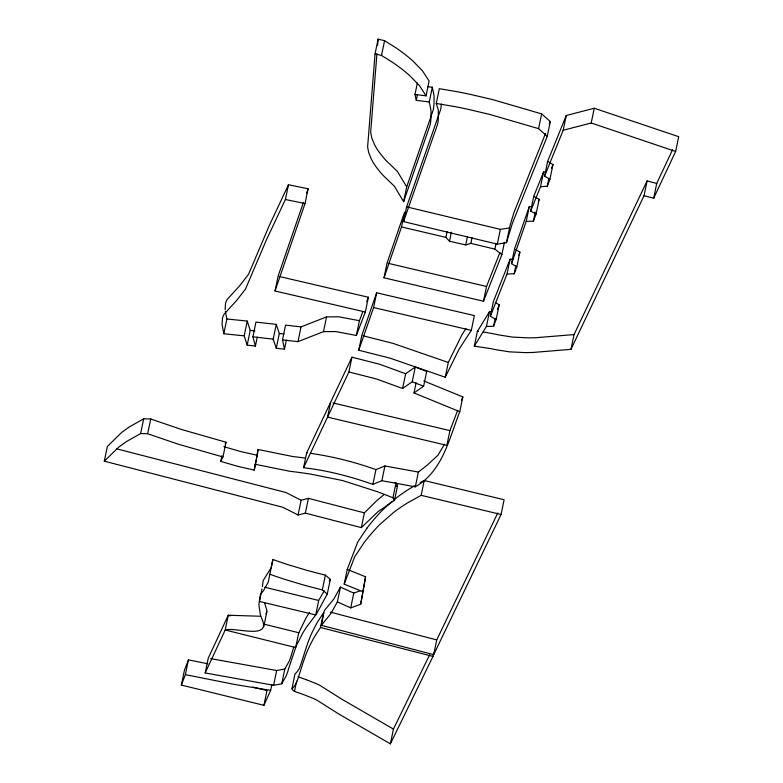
<?xml version="1.0" encoding="UTF-8"?>
<svg xmlns="http://www.w3.org/2000/svg" width="783" height="783" viewBox="0 0 783 783"><rect width="100%" height="100%" fill="white"/><g stroke="black" fill="none" stroke-linecap="round" stroke-linejoin="round"><path stroke-width="1.17" d="M417.339 83.115L414.99 94.459L426.069 95.829L429.084 80.982L422.497 70.842L412.69 60.79A174.55 76.519 11.7 0 0 395.63 47.606L384.57 40.706L378.111 39.15L375.047 53.91L367.609 146.959L368.676 152.568L371.289 159.008A151.393 66.369 11.7 0 0 376.437 167.356L381.213 173.288A112.83 49.456 11.7 0 0 385.5 177.692L394.407 186.266L403.636 201.632L430.161 124.781A336.406 147.468 11.7 0 0 430.953 118.595L431.002 110.413L429.26 101.976L432.314 87.216L427.587 86.629M376.946 53.655L370.662 132.21L371.729 137.808L374.343 144.248A151.393 66.369 11.7 0 0 379.491 152.607L384.267 158.538A112.83 49.456 11.7 0 0 388.564 162.933L397.461 171.516L406.7 186.883L403.636 201.632M377.621 45.189L378.111 39.15M221.932 455.726L220.757 461.393L237.543 466.286L254.25 470.084L258.038 449.481L292.676 456.509L300.143 457.419A230.006 100.831 11.7 0 1 305.38 458.124M257.45 454.16L258.038 449.481M324.328 590.813L318.779 600.199L315.725 614.958L259.369 601.422L260.485 594.454L263.519 590.597L268.226 582.258L272.846 559.493L279.678 561.891A275.929 120.954 11.7 0 0 287.86 564.631L306.819 570.308A289.602 126.954 11.7 0 0 315.441 572.618L325.376 575.114L330.318 579.312L327.265 594.072L316.479 613.941L306.417 627.252A681.337 298.675 11.7 0 0 302.796 633.036L296.238 645.916L288.721 668.261A260.181 114.054 11.7 0 1 286.01 676.199L281.753 683.794L273.61 685.282L205.195 672.94L225.201 629.992C235.458 626.801 271.339 640.23 262.002 619.147A200.702 87.98 11.7 0 1 260.25 614.087L258.85 604.398L261.953 588.933M263.802 626.684L267.003 610.936L265.055 604.388A200.702 87.98 11.7 0 1 264.654 603.341M360.425 590.695L353.779 593.113L340.439 587.123L337.385 601.873L350.725 607.872L360.699 604.241L365.583 576.807L347.241 569.398L357.743 542.022L367.09 527.977M365.583 576.807L360.699 604.241M506.454 242.661L512.474 223.028L547.248 136.32L550.302 121.571L541.64 113.897L493.075 99.735L471.562 94.645A323.917 141.997 11.7 0 0 458.505 91.954L439.322 88.685L436.268 103.444L438.294 109.806L438.333 118.83A336.142 147.361 11.7 0 1 437.619 124.174L403.548 221.609L497.322 244.13L506.454 242.661L510.164 224.966L513.902 212.682L545.536 133.374M272.846 559.493L271.29 567.509L263.186 580.585L262.422 586.673M394.818 482.543L396.012 483.033L397.558 485.558L394.505 500.317L377.905 511.749L361.335 527.625L305.35 513.11L298.059 515.008L282.869 507.276L104.305 461.187L107.359 446.427L121.864 432.275L129.518 426.804L143.69 418.807L150.679 418.974L181.48 429.485L226.013 442.219L222.959 456.978L220.757 461.393M104.305 461.187L118.81 447.034L126.464 441.553L140.627 433.557L143.69 418.807M222.959 456.978L178.426 444.245L147.625 433.733L150.776 419.022M257.294 336.974L255.415 346.057L247.183 345.156L244.198 335.838L223.821 333.744L226.874 318.984L225.318 311.389M244.198 335.838L247.262 321.079L226.874 318.984M247.183 345.156L250.237 330.397L247.262 321.079M255.415 346.057L252.899 336.847L255.953 322.097L276.262 324.387L279.316 333.509L276.262 348.269L284.493 349.169L286.372 340.086M271.828 684.694L270.654 690.371L263.91 705.317L181.372 685.066L184.426 670.317L188.429 659.873L207.847 663.788M181.372 685.066L185.375 674.633L188.429 659.873M223.821 333.744L222.078 324.465L222.45 318.329A75.912 33.278 11.7 0 1 224.183 314.11L236.544 300.613L245.5 289.054L266.161 240.459L285.404 199.489L288.467 184.729L308.091 188.801L305.037 203.551L275.029 290.982L365.338 312.016L368.392 297.256L279.277 276.497M275.029 290.982L278.082 276.223L303.354 202.601M276.262 348.269L273.198 339.147L276.262 324.387M205.195 672.94L208.249 658.18L228.254 615.242L260.142 616.241M254.25 470.084L256.364 459.866M256.834 457.595L257.304 455.324L240.606 451.537L223.811 446.643M284.493 349.169L282.506 339.871L285.56 325.121L301.024 326.893L326.56 316.89L338.696 316.792L359.407 320.697L362.823 311.761M282.506 339.871L297.971 341.652L301.024 326.893M297.971 341.652L323.496 331.649L326.56 316.89M426.069 95.829L419.443 85.592L409.636 75.54A174.55 76.519 11.7 0 0 392.577 62.366L381.517 55.456L384.57 40.706M303.589 467.735L306.642 452.975L351.959 357.185L379.53 364.232L405.653 373.736L415.293 367.012L426.696 371.475L423.642 386.225L414.001 392.949L459.787 411.682C449.099 438.832 442.728 471.16 415.323 486.82L381.85 480.713L372.874 484.364C350.471 476.485 327.225 470.377 303.589 467.735L348.905 371.945L351.959 357.185M298.059 515.008L301.122 500.259L308.404 498.35L364.389 512.865L376.829 500.582L384.101 494.572M263.91 705.317L266.964 690.557L252.811 687.092M305.35 513.11L308.404 498.35M330.592 402.384L327.539 417.133L446.868 445.351L449.922 430.601L457.673 410.39M273.61 685.282L276.663 670.522L284.806 669.034L289.064 661.449A260.181 114.054 11.7 0 0 291.765 653.502L293.811 646.993M281.753 683.794L284.806 669.034M323.496 331.649L335.643 331.552L356.343 335.447L359.407 320.697M358.751 350.216L361.805 335.467L376.662 292.793L474.361 315.598L471.307 330.357L458.975 349.335L445.253 377.22L390.012 358.154L358.751 350.216L373.608 307.553L376.662 292.793M291.853 689.011L294.907 674.261L296.444 672.548A135.939 59.596 11.7 0 0 299.537 668.095C304.176 655.312 307.2 641.727 313.591 629.493A551.77 241.878 11.7 0 1 318.055 621.164L323.555 612.746L320.492 627.496L315.001 635.923A551.77 241.878 11.7 0 0 310.538 644.252C304.147 656.477 301.122 670.072 296.483 682.845A135.939 59.596 11.7 0 1 293.38 687.308C289.319 690.136 296.698 692.221 298.891 692.896A210.118 92.11 11.7 0 1 303.236 694.462L313.445 698.495A36.478 15.993 11.7 0 1 317.516 700.54L338.579 713.871L390.384 743.85L432.989 656.438L433.694 653.032M429.26 101.976L416.262 100.361L417.437 94.684M294.486 691.36L296.6 681.151M384.013 277.789L387.066 263.029L404.557 212.173L401.503 226.933L384.013 277.789L483.483 301.24L501.844 254.681L504.438 242.192M327.265 594.072L322.322 589.873L325.376 575.114M403.548 221.609L406.602 206.859L440.672 109.424A336.142 147.361 11.7 0 0 441.387 104.07M420.168 482.622L424.2 480.556L504.115 499.74L501.061 514.5L433.674 654.666L321.324 625.333L324.377 610.574L333.91 598.887L340.439 587.123M362.529 591.566L344.187 584.147L347.241 569.398M361.335 527.625L364.389 512.865M372.874 484.364L375.938 469.614L384.903 465.963L418.376 472.061L427.019 465.317L437.942 455.256L444.49 444.206M350.725 607.872L353.779 593.113M381.85 480.713L384.903 465.963M348.905 371.945L376.476 378.992L402.589 388.485L405.653 373.736M402.589 388.485L412.23 381.771L415.293 367.012M501.844 254.681L494.895 249.131L470.877 243.366L465.728 244.932L449.491 241.242L445.928 237.376L447.103 231.699M414.001 392.949L416.116 382.73M394.505 500.317L392.949 497.792L396.012 483.033M449.491 241.242L451.37 232.169M415.323 486.82L418.376 472.061M465.728 244.932L467.382 236.985M470.877 243.366L472.051 237.689M445.253 377.22L448.307 362.47L462.039 334.576L465.924 328.586M344.187 584.147L354.689 556.782L364.036 542.736A726.634 318.534 11.7 0 1 379.608 524.698L393.467 512.532A430.895 188.889 11.7 0 1 406.935 503.273L421.146 495.316L424.2 480.556M390.384 743.85L393.438 729.09L429.652 654.794M459.787 411.682L462.841 396.922L423.76 380.93M483.483 301.24L486.537 286.48L499.975 252.41M672.568 149.739L656.722 183.457L647.091 180.932L644.037 195.691L570.973 349.335L533.203 352.438A108.064 47.371 11.7 0 1 524.512 352.585L509.302 351.831L496.148 349.747A223.899 98.149 11.7 0 0 490.706 348.631L474.332 346.135L477.385 331.385L489.473 311.703L491.861 311.634M494.895 249.131L496.07 243.464M497.322 244.13L500.376 229.37L509.508 227.912M474.332 346.135L486.419 326.462L489.473 311.703M486.419 326.462L493.564 326.237L496.138 319.542L490.354 316.215L493.407 301.465L510.105 259.232L513.677 259.124M493.564 326.237L495.218 318.289M496.138 319.542L499.192 304.793L495.336 302.571M490.354 316.215L507.051 273.991L510.105 259.232M547.248 136.32L538.587 128.647L541.64 113.897M507.051 273.991L514.196 273.766L516.839 266.876L511.514 263.665L514.578 248.906L529.279 206.634L531.657 206.555M433.674 654.666L436.728 639.917L497.802 512.885M514.196 273.766L515.84 265.829M511.514 263.665L526.225 221.383L529.279 206.634M516.839 266.876L519.902 252.126L515.459 249.444M526.225 221.383L533.37 221.168L536.091 214.072L530.688 211.058L533.742 196.308L543.568 171.996L545.829 171.82M533.37 221.168L535.249 212.085M530.688 211.058L540.515 186.755L543.568 171.996M536.091 214.072L539.144 199.322L533.742 196.308M540.515 186.755L547.278 186.227L549.92 179.327L544.596 176.116L547.65 161.357L566.256 115.502L594.258 108.25L678.695 136.692L675.641 151.442L653.668 198.216L644.037 195.691M547.278 186.227L548.922 178.279M549.92 179.327L552.974 164.577L547.65 161.357M544.596 176.116L563.192 130.262L566.256 115.502M563.192 130.262L591.204 123L594.258 108.25M570.973 349.335L574.027 334.586L647.091 180.932M653.668 198.216L656.722 183.457M306.515 193.401L308.091 188.801M406.7 186.883L433.214 110.031A336.406 147.468 11.7 0 0 434.007 103.836L434.056 95.653L432.314 87.216M298.45 633.535L305.85 618.286A681.337 298.675 11.7 0 1 309.471 612.492M266.856 611.924L265.907 613.823M366.679 301.719L368.392 297.256M356.343 335.447L365.338 312.016M461.549 400.289L462.841 396.922M538.371 201.348L539.144 199.322M497.479 309.256L499.192 304.793M551.467 168.511L552.974 164.577M518.767 255.072L519.902 252.126M549.323 123.988L550.302 121.571M288.467 184.729L269.215 225.7L248.554 274.295L239.608 285.864L227.236 299.351A75.912 33.278 11.7 0 0 225.504 303.579L225.132 309.706M225.132 443.99L226.013 442.219M329.271 581.329L330.318 579.312M337.385 601.873L330.857 613.637L321.324 625.333M318.544 600.444L264.771 587.23M392.107 501.296L382.662 509.939A726.634 318.534 11.7 0 0 367.09 527.977M393.869 499.867L396.531 497.773A430.895 188.889 11.7 0 1 409.989 488.514L414.765 485.646M396.364 486.292L397.558 485.558M574.027 334.586L536.257 337.679A108.064 47.371 11.7 0 1 527.566 337.825L512.366 337.072L499.202 334.987A223.899 98.149 11.7 0 0 493.76 333.871L483.248 331.972M477.385 331.385L478.433 331.405M140.627 433.557L147.625 433.733M306.642 452.975L307.239 453.024M436.268 103.444L455.452 106.713A323.917 141.997 11.7 0 1 468.498 109.405L490.021 114.494L538.587 128.647M250.237 330.397L254.945 330.915M279.316 333.509L284.023 334.028M252.899 336.847L273.198 339.147M310.371 453.337C332.687 456.479 354.719 462.029 375.938 469.614M270.654 690.371L235.174 684.557L185.375 674.633M210.647 658.62L276.663 670.522M254.984 464.241L289.622 471.258L297.09 472.169A230.006 100.831 11.7 0 1 311.115 474.204L342.562 480.537L376.711 491.47A260.328 114.122 11.7 0 1 386.078 495.032L392.949 497.792M285.404 199.489L305.037 203.551M373.608 307.553L471.307 330.357M401.503 226.933L445.928 237.376M388.251 263.313L486.537 286.48M332.951 402.942L449.922 430.601M375.047 53.91L381.517 55.456M406.602 206.859L500.376 229.37M421.146 495.316L501.061 514.5M322.322 589.873L312.378 587.367A289.602 126.954 11.7 0 1 303.765 585.067L284.806 579.381A275.929 120.954 11.7 0 1 276.624 576.64L269.792 574.252M230.603 615.83L228.254 615.242L225.201 629.992L295.651 647.551L298.724 632.733L264.654 624.315M362.969 335.76L393.066 343.394L448.307 362.47M320.492 627.496L432.989 656.438M116.824 448.865L285.922 492.517L301.122 500.259M330.299 612.12L436.728 639.917M591.204 123L675.641 151.442M298.108 676.806L301.954 678.147A210.118 92.11 11.7 0 1 306.29 679.703M306.29 679.703L316.498 683.735A36.478 15.993 11.7 0 1 320.58 685.781L341.642 699.111L393.438 729.09M412.23 381.771L423.642 386.225M414.99 94.459L416.262 100.361"/></g></svg>
